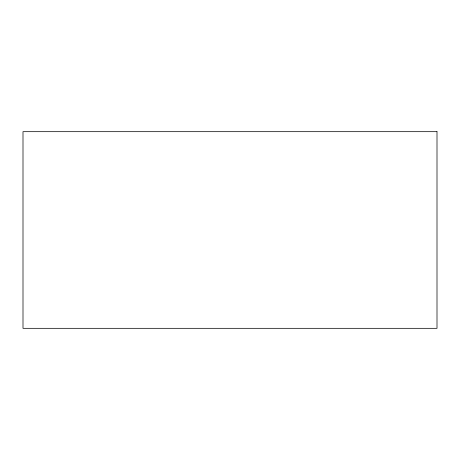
<?xml version="1.0" encoding="UTF-8"?>
<svg xmlns="http://www.w3.org/2000/svg" width="460" height="460" viewBox="0 0 460 460"><rect width="100%" height="100%" fill="white"/><g stroke="black" fill="none" stroke-linecap="round" stroke-linejoin="round"><path stroke-width="0.69" d="M437 131.675L23 131.675L23 328.325L437 328.325L437 131.675"/></g></svg>
